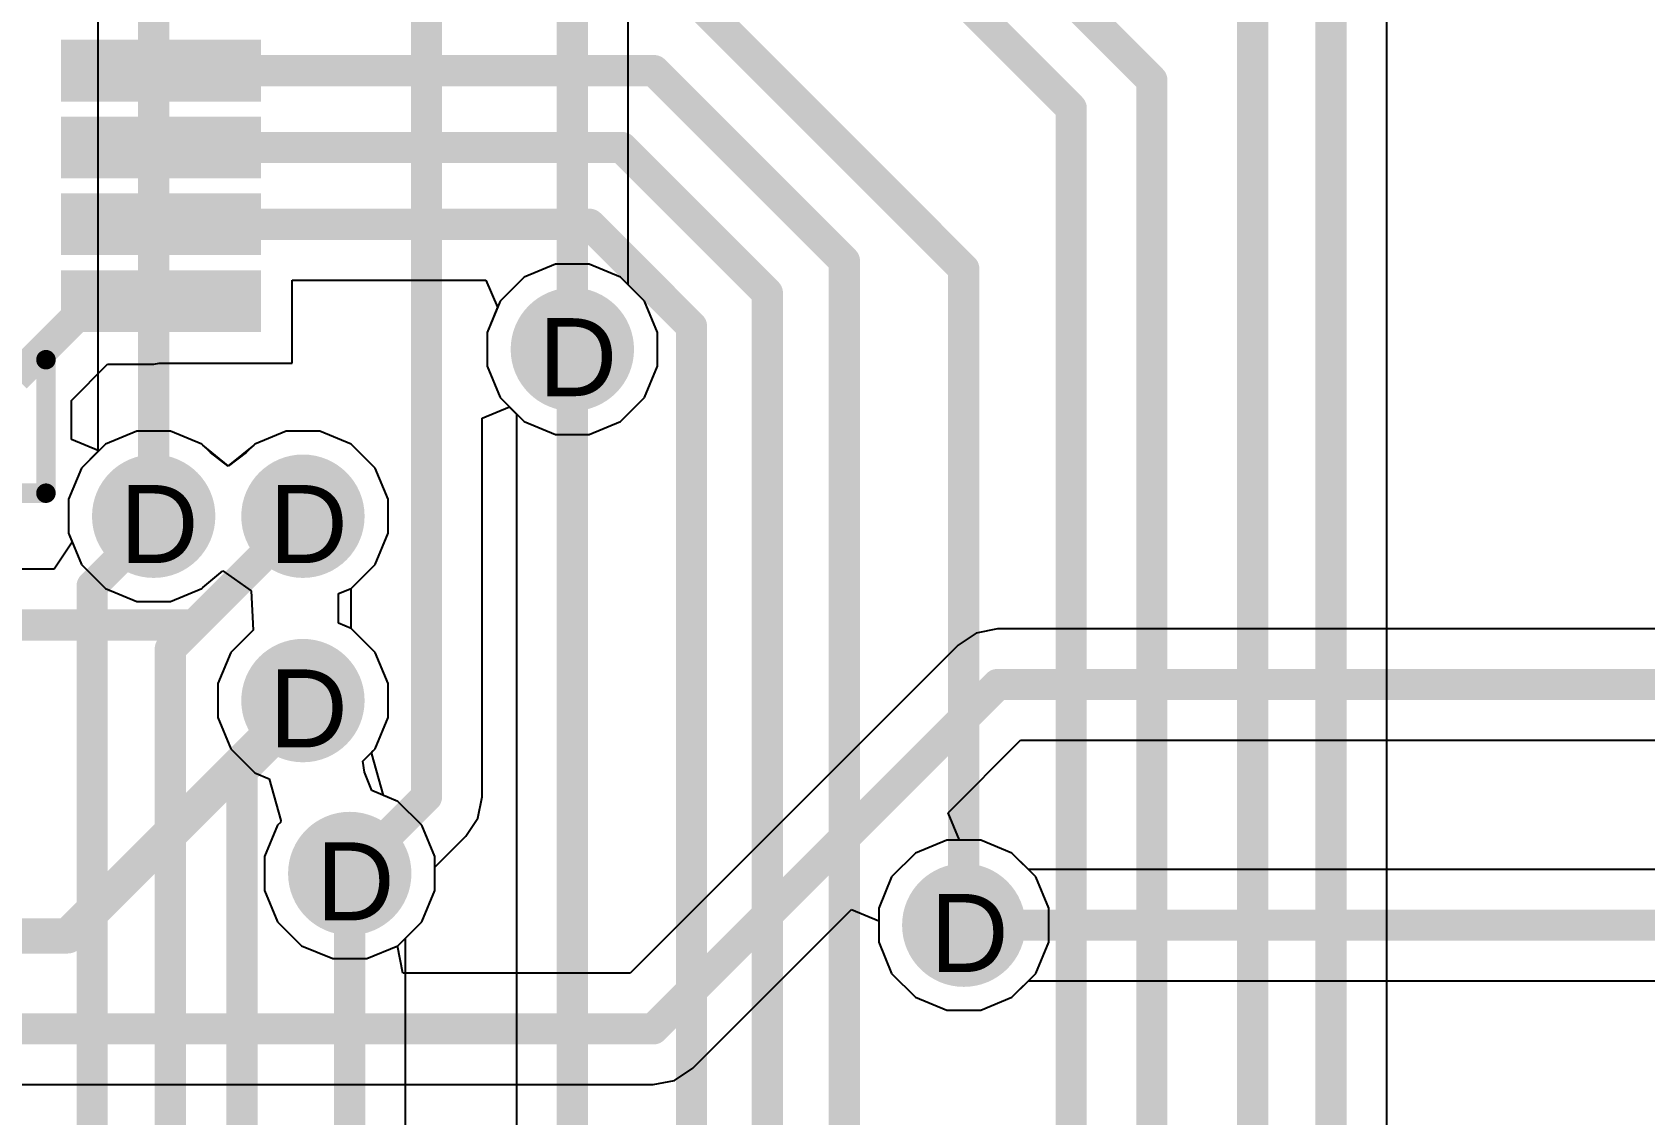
# Model space of a CAD drawing. Header units: inches. Extents: x 0 to 5032, y 0 to 5323.
# Drawn here: x 98.87 to 109.37, y 65.44 to 72.48 of the extents above; entities that cross this region are included whole.
import ezdxf

# ---------------------------------------------------------------- set-up
doc = ezdxf.new("R2010")
doc.units = ezdxf.units.IN
for name, color, linetype in [('Bottom Layer', 5, 'Continuous'), ('Bottom Solder', 6, 'Continuous'), ('Drill Drawing', 1, 'Continuous'), ('Layer 1', 16, 'Continuous'), ('Layer 2', 76, 'Continuous'), ('Top Layer', 1, 'Continuous'), ('Top Overlay', 2, 'Continuous'), ('Top Paste', 8, 'Continuous'), ('Top Solder', 216, 'Continuous'), ('Via Holes', 16, 'Continuous')]:
    doc.layers.add(name, color=color, linetype=linetype)
doc.styles.add('Arial', font='', dxfattribs={"height": 0.2})
doc.styles.get('Arial').set_extended_font_data('Arial')

# ---------------------------------------------------------------- blocks, each defined once
blk = doc.blocks.new('LQFP_64_10_10__358')
at = {"layer": 'Top Layer'}
for points in [[(6.349899669999999, -2.0999323), (6.349899669999999, -2.3999317), (5.149899529999999, -2.3999317), (5.149899529999999, -2.0999323)], [(6.349899669999999, -2.6000583), (6.349899669999999, -2.9000577), (5.149899529999999, -2.9000577), (5.149899529999999, -2.6000583)], [(6.349899669999999, -3.0999303), (6.349899669999999, -3.399929699999999), (5.149899529999999, -3.399929699999999), (5.149899529999999, -3.0999303)], [(6.349899669999999, -3.6000563), (6.349899669999999, -3.9000557), (5.149899529999999, -3.9000557), (5.149899529999999, -3.6000563)]]:
    blk.add_hatch(color=1, dxfattribs=at).paths.add_polyline_path(points)
at = {"layer": 'Top Paste'}
for points in [[(6.349899669999999, -2.0999323), (6.349899669999999, -2.3999317), (5.149899529999999, -2.3999317), (5.149899529999999, -2.0999323)], [(6.349899669999999, -2.6000583), (6.349899669999999, -2.9000577), (5.149899529999999, -2.9000577), (5.149899529999999, -2.6000583)], [(6.349899669999999, -3.0999303), (6.349899669999999, -3.399929699999999), (5.149899529999999, -3.399929699999999), (5.149899529999999, -3.0999303)], [(6.349899669999999, -3.6000563), (6.349899669999999, -3.9000557), (5.149899529999999, -3.9000557), (5.149899529999999, -3.6000563)]]:
    blk.add_hatch(color=8, dxfattribs=at).paths.add_polyline_path(points)
at = {"layer": 'Top Solder'}
for points in [[(6.400699670000001, -2.0491323), (6.400699670000001, -2.4507317), (5.09909953, -2.4507317), (5.09909953, -2.0491323)], [(6.400699670000001, -2.5492583), (6.400699670000001, -2.9508577), (5.09909953, -2.9508577), (5.09909953, -2.5492583)], [(6.400699670000001, -3.0491303), (6.400699670000001, -3.4507297), (5.09909953, -3.4507297), (5.09909953, -3.0491303)], [(6.400699670000001, -3.5492563), (6.400699670000001, -3.9508557), (5.09909953, -3.9508557), (5.09909953, -3.5492563)]]:
    blk.add_hatch(color=216, dxfattribs=at).paths.add_polyline_path(points)
at = {"layer": 'Top Overlay'}
for points in [[(4.999989999999999, -4.999989999999999, 0.127, 0.127, 0), (4.999989999999999, -4.1312084, 0.127, 0.127, 0)], [(4.131183, -4.999989999999999, 0.127, 0.127, 0), (4.999989999999999, -4.999989999999999, 0.127, 0.127, 0)]]:
    blk.add_lwpolyline(points, format="xyseb", dxfattribs=at)
for points in [[(4.96824, -4.1312084, 0.0635, 0.0635, 1), (5.03174, -4.1312084, 0.0635, 0.0635, 1)], [(4.96824, -4.999989999999999, 0.0635, 0.0635, 1), (5.03174, -4.999989999999999, 0.0635, 0.0635, 1)], [(4.96824, -4.999989999999999, 0.0635, 0.0635, 1), (5.03174, -4.999989999999999, 0.0635, 0.0635, 1)]]:
    blk.add_lwpolyline(points, format="xyseb", close=True, dxfattribs=at)

msp = doc.modelspace()

# ---------------------------------------------------------------- hatches: boundary and pattern name
at = {"layer": 'Bottom Layer'}
h = msp.add_hatch(color=5, dxfattribs=at)
edge = h.paths.add_edge_path()
edge.add_arc((102.38895448, 70.4194934), 0.2999994, 0, 360)
h = msp.add_hatch(color=5, dxfattribs=at)
edge = h.paths.add_edge_path()
edge.add_arc((99.66307728, 69.33349607999999), 0.2999994, 0, 360)
h = msp.add_hatch(color=5, dxfattribs=at)
edge = h.paths.add_edge_path()
edge.add_arc((100.6348254, 69.33349607999999), 0.2999994, 0, 360)
h = msp.add_hatch(color=5, dxfattribs=at)
edge = h.paths.add_edge_path()
edge.add_arc((100.6348254, 68.1334934), 0.2999994, 0, 360)
h = msp.add_hatch(color=5, dxfattribs=at)
edge = h.paths.add_edge_path()
edge.add_arc((100.9396254, 67.00802447999999), 0.2999994, 0, 360)
h = msp.add_hatch(color=5, dxfattribs=at)
edge = h.paths.add_edge_path()
edge.add_arc((104.93732632, 66.67180214), 0.2999994, 0, 360)
at = {"layer": 'Bottom Solder'}
h = msp.add_hatch(color=6, dxfattribs=at)
edge = h.paths.add_edge_path()
edge.add_arc((102.38895448, 70.4194934), 0.4015993999999999, 0, 360)
h = msp.add_hatch(color=6, dxfattribs=at)
edge = h.paths.add_edge_path()
edge.add_arc((99.66307728, 69.33349607999999), 0.4015993999999999, 0, 360)
h = msp.add_hatch(color=6, dxfattribs=at)
edge = h.paths.add_edge_path()
edge.add_arc((100.6348254, 69.33349607999999), 0.4015993999999999, 0, 360)
h = msp.add_hatch(color=6, dxfattribs=at)
edge = h.paths.add_edge_path()
edge.add_arc((100.6348254, 68.1334934), 0.4015993999999999, 0, 360)
h = msp.add_hatch(color=6, dxfattribs=at)
edge = h.paths.add_edge_path()
edge.add_arc((100.9396254, 67.00802447999999), 0.4015993999999999, 0, 360)
h = msp.add_hatch(color=6, dxfattribs=at)
edge = h.paths.add_edge_path()
edge.add_arc((104.93732632, 66.67180214), 0.4015993999999999, 0, 360)
at = {"layer": 'Layer 1'}
h = msp.add_hatch(color=16, dxfattribs=at)
edge = h.paths.add_edge_path()
edge.add_arc((102.38895448, 70.4194934), 0.2999994, 0, 360)
h = msp.add_hatch(color=16, dxfattribs=at)
edge = h.paths.add_edge_path()
edge.add_arc((99.66307728, 69.33349607999999), 0.2999994, 0, 360)
h = msp.add_hatch(color=16, dxfattribs=at)
edge = h.paths.add_edge_path()
edge.add_arc((100.6348254, 69.33349607999999), 0.2999994, 0, 360)
h = msp.add_hatch(color=16, dxfattribs=at)
edge = h.paths.add_edge_path()
edge.add_arc((100.6348254, 68.1334934), 0.2999994, 0, 360)
h = msp.add_hatch(color=16, dxfattribs=at)
edge = h.paths.add_edge_path()
edge.add_arc((100.9396254, 67.00802447999999), 0.2999994, 0, 360)
h = msp.add_hatch(color=16, dxfattribs=at)
edge = h.paths.add_edge_path()
edge.add_arc((104.93732632, 66.67180214), 0.2999994, 0, 360)
at = {"layer": 'Layer 2'}
h = msp.add_hatch(color=76, dxfattribs=at)
edge = h.paths.add_edge_path()
edge.add_arc((102.38895448, 70.4194934), 0.2999994, 0, 360)
h = msp.add_hatch(color=76, dxfattribs=at)
edge = h.paths.add_edge_path()
edge.add_arc((99.66307728, 69.33349607999999), 0.2999994, 0, 360)
h = msp.add_hatch(color=76, dxfattribs=at)
edge = h.paths.add_edge_path()
edge.add_arc((100.6348254, 69.33349607999999), 0.2999994, 0, 360)
h = msp.add_hatch(color=76, dxfattribs=at)
edge = h.paths.add_edge_path()
edge.add_arc((100.6348254, 68.1334934), 0.2999994, 0, 360)
h = msp.add_hatch(color=76, dxfattribs=at)
edge = h.paths.add_edge_path()
edge.add_arc((100.9396254, 67.00802447999999), 0.2999994, 0, 360)
h = msp.add_hatch(color=76, dxfattribs=at)
edge = h.paths.add_edge_path()
edge.add_arc((104.93732632, 66.67180214), 0.2999994, 0, 360)
at = {"layer": 'Top Layer'}
h = msp.add_hatch(color=1, dxfattribs=at)
edge = h.paths.add_edge_path()
edge.add_arc((102.38895448, 70.4194934), 0.2999994, 0, 360)
h = msp.add_hatch(color=1, dxfattribs=at)
edge = h.paths.add_edge_path()
edge.add_arc((99.66307728, 69.33349607999999), 0.2999994, 0, 360)
h = msp.add_hatch(color=1, dxfattribs=at)
edge = h.paths.add_edge_path()
edge.add_arc((100.6348254, 69.33349607999999), 0.2999994, 0, 360)
h = msp.add_hatch(color=1, dxfattribs=at)
edge = h.paths.add_edge_path()
edge.add_arc((100.6348254, 68.1334934), 0.2999994, 0, 360)
h = msp.add_hatch(color=1, dxfattribs=at)
edge = h.paths.add_edge_path()
edge.add_arc((100.9396254, 67.00802447999999), 0.2999994, 0, 360)
h = msp.add_hatch(color=1, dxfattribs=at)
edge = h.paths.add_edge_path()
edge.add_arc((104.93732632, 66.67180214), 0.2999994, 0, 360)
at = {"layer": 'Top Solder'}
h = msp.add_hatch(color=216, dxfattribs=at)
edge = h.paths.add_edge_path()
edge.add_arc((102.38895448, 70.4194934), 0.4015993999999999, 0, 360)
h = msp.add_hatch(color=216, dxfattribs=at)
edge = h.paths.add_edge_path()
edge.add_arc((99.66307728, 69.33349607999999), 0.4015993999999999, 0, 360)
h = msp.add_hatch(color=216, dxfattribs=at)
edge = h.paths.add_edge_path()
edge.add_arc((100.6348254, 69.33349607999999), 0.4015993999999999, 0, 360)
h = msp.add_hatch(color=216, dxfattribs=at)
edge = h.paths.add_edge_path()
edge.add_arc((100.6348254, 68.1334934), 0.4015993999999999, 0, 360)
h = msp.add_hatch(color=216, dxfattribs=at)
edge = h.paths.add_edge_path()
edge.add_arc((100.9396254, 67.00802447999999), 0.4015993999999999, 0, 360)
h = msp.add_hatch(color=216, dxfattribs=at)
edge = h.paths.add_edge_path()
edge.add_arc((104.93732632, 66.67180214), 0.4015993999999999, 0, 360)
at = {"layer": 'Via Holes'}
h = msp.add_hatch(color=7, dxfattribs=at)
edge = h.paths.add_edge_path()
edge.add_arc((102.38895448, 70.4194934), 0.1499997, 0, 360)
h = msp.add_hatch(color=7, dxfattribs=at)
edge = h.paths.add_edge_path()
edge.add_arc((99.66307728, 69.33349607999999), 0.1499997, 0, 360)
h = msp.add_hatch(color=7, dxfattribs=at)
edge = h.paths.add_edge_path()
edge.add_arc((100.6348254, 69.33349607999999), 0.1499997, 0, 360)
h = msp.add_hatch(color=7, dxfattribs=at)
edge = h.paths.add_edge_path()
edge.add_arc((100.6348254, 68.1334934), 0.1499997, 0, 360)
h = msp.add_hatch(color=7, dxfattribs=at)
edge = h.paths.add_edge_path()
edge.add_arc((100.9396254, 67.00802447999999), 0.1499997, 0, 360)
h = msp.add_hatch(color=7, dxfattribs=at)
edge = h.paths.add_edge_path()
edge.add_arc((104.93732632, 66.67180214), 0.1499997, 0, 360)

# ---------------------------------------------------------------- linework, layer by layer
at = {"layer": 'Bottom Layer'}
for p, q in [((99.30051006, 77.09868755999999), (99.30051006, 69.75440202)), ((102.7515217, 70.84039934), (102.7515217, 74.3205524)), ((102.85861318, 70.73330786), (102.7515217, 70.84039934)), ((102.94295388, 70.5296913), (102.85861318, 70.73330786)), ((102.94295388, 70.30929549999999), (102.94295388, 70.5296913)), ((102.85861318, 70.10567893999999), (102.94295388, 70.30929549999999)), ((101.80221194, 69.97131293999999), (101.98001194, 70.04496277999999)), ((101.98001194, 70.04496277999999), (102.07514002, 69.9498347)), ((102.70276894, 69.9498347), (102.85861318, 70.10567893999999)), ((101.80221194, 67.5080438), (101.80221194, 69.97131293999999)), ((102.07514002, 69.9498347), (102.27875658, 69.865494)), ((102.49915238, 69.865494), (102.70276894, 69.9498347)), ((102.27875658, 69.865494), (102.49915238, 69.865494)), ((99.30051006, 69.75440202), (99.19341858, 69.64731053999999)), ((99.19341858, 69.64731053999999), (99.10907788, 69.44369398)), ((99.10907788, 69.44369398), (99.10907788, 69.22329818)), ((99.10907788, 69.22329818), (99.13293356, 69.16570368)), ((99.13293356, 69.16570368), (99.01413267999999, 68.98790113999999)), ((99.01413267999999, 68.98790113999999), (98.12294828, 68.98790113999999)), ((105.01854028, 68.57296165999999), (104.90091542, 68.49436898)), ((105.15729032, 68.6005613), (105.01854028, 68.57296165999999)), ((116.37068674, 68.6005613), (105.15729032, 68.6005613)), ((104.90091034, 68.49436135999998), (102.76593874, 66.3593923)), ((104.90091542, 68.49436898), (104.90091034, 68.49436135999998)), ((104.83564758, 67.40360154), (105.30747036, 67.87542685999999)), ((105.30747036, 67.87542685999999), (116.22051686, 67.87542685999999)), ((101.7746123, 67.36929375999999), (101.80221194, 67.5080438)), ((104.90929488, 67.22580153999999), (104.83564758, 67.40360154)), ((101.69601962, 67.2516689), (101.7746123, 67.36929375999999)), ((101.4936248, 67.04927662), (101.696012, 67.25166381999999)), ((101.696012, 67.25166381999999), (101.69601962, 67.2516689)), ((105.04752422, 67.22580153999999), (104.90929488, 67.22580153999999)), ((105.25114078, 67.14146084), (105.04752422, 67.22580153999999)), ((105.35823226, 67.03436935999999), (105.25114078, 67.14146084)), ((101.4936248, 66.89782658), (101.4936248, 67.04927662)), ((113.81044548, 67.03436935999999), (105.35823226, 67.03436935999999)), ((101.4092841, 66.69421002), (101.4936248, 66.89782658)), ((103.17249622, 65.74045018), (104.20552692, 66.77348088)), ((104.20552692, 66.77348088), (104.38332692, 66.69983357999999)), ((101.25343986, 66.53836577999999), (101.4092841, 66.69421002)), ((104.38332692, 66.69983357999999), (104.38332692, 66.56160424)), ((104.38332692, 66.56160424), (104.46766762, 66.35798768)), ((101.25060776, 66.5371923), (101.25343986, 66.53836577999999)), ((101.28597472, 66.3593923), (101.25060776, 66.5371923)), ((102.76593874, 66.3593923), (101.28597472, 66.3593923)), ((104.46766762, 66.35798768), (104.62351186, 66.20214344)), ((105.25114078, 66.20214344), (105.35823226, 66.30923492)), ((105.35823226, 66.30923492), (113.81044548, 66.30923492)), ((104.62351186, 66.20214344), (104.82712842, 66.11780274)), ((105.04752422, 66.11780274), (105.25114078, 66.20214344)), ((104.82712842, 66.11780274), (105.04752422, 66.11780274)), ((103.05486882, 65.6618575), (103.17249622, 65.74045018)), ((94.33631627999999, 65.63425785999999), (102.91610862, 65.63425785999999)), ((102.91610862, 65.63425785999999), (102.91612132, 65.63425532)), ((102.91612132, 65.63425532), (103.05486882, 65.6618575))]:
    msp.add_line(p, q, dxfattribs=at)
for points in [[(101.43964472, 67.5080438, 0.2032, 0.2032, 0), (101.43964472, 77.36539264, 0.2032, 0.2032, 0)], [(99.66307728, 69.33349607999999, 0.2032, 0.2032, 0), (99.66307728, 77.2488676, 0.2032, 0.2032, 0)], [(102.38895448, 70.4194934, 0.2032, 0.2032, 0), (102.38895448, 74.74145834, 0.2032, 0.2032, 0)], [(99.92666324, 68.62533392, 0.2032, 0.2032, 0), (100.6348254, 69.33349607999999, 0.2032, 0.2032, 0)], [(97.97276824, 68.62533392, 0.2032, 0.2032, 0), (99.92666324, 68.62533392, 0.2032, 0.2032, 0)], [(99.10295648, 66.60162448, 0.2286, 0.2286, 0), (100.6348254, 68.1334934, 0.2286, 0.2286, 0)], [(102.91612132, 65.99682508, 0.2032, 0.2032, 0), (105.15729032, 68.23799407999999, 0.2032, 0.2032, 0)], [(105.15729032, 68.23799407999999, 0.2032, 0.2032, 0), (116.37069944, 68.23799407999999, 0.2032, 0.2032, 0)], [(100.9396254, 67.00802447999999, 0.2032, 0.2032, 0), (101.43964472, 67.5080438, 0.2032, 0.2032, 0)], [(104.93732632, 66.67180214, 0.2032, 0.2032, 0), (114.23135142, 66.67180214, 0.2032, 0.2032, 0)], [(95.71163737999998, 66.60162448, 0.2286, 0.2286, 0), (99.10295648, 66.60162448, 0.2286, 0.2286, 0)], [(94.30593787999999, 65.99682508, 0.2032, 0.2032, 0), (102.91612132, 65.99682508, 0.2032, 0.2032, 0)]]:
    msp.add_lwpolyline(points, format="xyseb", dxfattribs=at)
for points in [[(102.33815448, 70.4194934, 0.1016, 0.1016, 1), (102.43975448, 70.4194934, 0.1016, 0.1016, 1)], [(99.61227727999999, 69.33349607999999, 0.1016, 0.1016, 1), (99.71387727999999, 69.33349607999999, 0.1016, 0.1016, 1)], [(100.5840254, 69.33349607999999, 0.1016, 0.1016, 1), (100.6856254, 69.33349607999999, 0.1016, 0.1016, 1)], [(99.87586324, 68.62533392, 0.1016, 0.1016, 1), (99.97746324, 68.62533392, 0.1016, 0.1016, 1)], [(99.87586324, 68.62533392, 0.1016, 0.1016, 1), (99.97746324, 68.62533392, 0.1016, 0.1016, 1)], [(100.5776754, 68.1334934, 0.1143, 0.1143, 1), (100.6919754, 68.1334934, 0.1143, 0.1143, 1)], [(105.10649032, 68.23799407999999, 0.1016, 0.1016, 1), (105.20809032, 68.23799407999999, 0.1016, 0.1016, 1)], [(105.10649032, 68.23799407999999, 0.1016, 0.1016, 1), (105.20809032, 68.23799407999999, 0.1016, 0.1016, 1)], [(101.38884472, 67.5080438, 0.1016, 0.1016, 1), (101.49044472, 67.5080438, 0.1016, 0.1016, 1)], [(101.38884472, 67.5080438, 0.1016, 0.1016, 1), (101.49044472, 67.5080438, 0.1016, 0.1016, 1)], [(100.8888254, 67.00802447999999, 0.1016, 0.1016, 1), (100.9904254, 67.00802447999999, 0.1016, 0.1016, 1)], [(104.88652632, 66.67180214, 0.1016, 0.1016, 1), (104.98812632, 66.67180214, 0.1016, 0.1016, 1)], [(99.04580648, 66.60162448, 0.1143, 0.1143, 1), (99.16010647999998, 66.60162448, 0.1143, 0.1143, 1)], [(99.04580648, 66.60162448, 0.1143, 0.1143, 1), (99.16010647999998, 66.60162448, 0.1143, 0.1143, 1)], [(102.86532132, 65.99682508, 0.1016, 0.1016, 1), (102.96692132, 65.99682508, 0.1016, 0.1016, 1)], [(102.86532132, 65.99682508, 0.1016, 0.1016, 1), (102.96692132, 65.99682508, 0.1016, 0.1016, 1)]]:
    msp.add_lwpolyline(points, format="xyseb", close=True, dxfattribs=at)
at = {"layer": 'Layer 1'}
for p, q in [((102.27875658, 70.9734928), (102.07514002, 70.88915209999999)), ((102.49915238, 70.9734928), (102.27875658, 70.9734928)), ((102.70276894, 70.88915209999999), (102.49915238, 70.9734928)), ((102.07514002, 70.88915209999999), (101.91929578, 70.73330786)), ((102.85861318, 70.73330786), (102.70276894, 70.88915209999999)), ((101.91929578, 70.73330786), (101.83495508, 70.5296913)), ((102.94295388, 70.5296913), (102.85861318, 70.73330786)), ((101.83495508, 70.5296913), (101.83495508, 70.30929549999999)), ((102.94295388, 70.30929549999999), (102.94295388, 70.5296913)), ((101.83495508, 70.30929549999999), (101.91929578, 70.10567893999999)), ((102.85861318, 70.10567893999999), (102.94295388, 70.30929549999999)), ((101.91929578, 70.10567893999999), (102.07514002, 69.9498347)), ((102.70276894, 69.9498347), (102.85861318, 70.10567893999999)), ((102.07514002, 69.9498347), (102.27875658, 69.865494)), ((102.49915238, 69.865494), (102.70276894, 69.9498347)), ((99.55287938, 69.88749548), (99.34926281999999, 69.80315478)), ((99.77327518, 69.88749548), (99.55287938, 69.88749548)), ((99.97689174, 69.80315478), (99.77327518, 69.88749548)), ((100.5246275, 69.88749548), (100.32101094, 69.80315478)), ((100.7450233, 69.88749548), (100.5246275, 69.88749548)), ((100.94863986, 69.80315478), (100.7450233, 69.88749548)), ((102.27875658, 69.865494), (102.49915238, 69.865494)), ((99.34926281999999, 69.80315478), (99.19341858, 69.64731053999999)), ((99.98301568, 69.79703084), (99.97689174, 69.80315478)), ((100.14895134, 69.66064046), (99.98301568, 69.79703084)), ((100.314887, 69.79703084), (100.14895134, 69.66064046)), ((100.32101094, 69.80315478), (100.314887, 69.79703084)), ((101.1044841, 69.64731053999999), (100.94863986, 69.80315478)), ((99.19341858, 69.64731053999999), (99.10907788, 69.44369398)), ((101.1888248, 69.44369398), (101.1044841, 69.64731053999999)), ((99.10907788, 69.44369398), (99.10907788, 69.22329818)), ((101.1888248, 69.22329818), (101.1888248, 69.44369398)), ((99.10907788, 69.22329818), (99.19341858, 69.01968161999999)), ((101.1044841, 69.01968161999999), (101.1888248, 69.22329818)), ((99.19341858, 69.01968161999999), (99.34926281999999, 68.86383737999999)), ((99.98301568, 68.86996132), (100.11421176, 68.97779702)), ((100.11421176, 68.97779702), (100.2972086, 68.84729435999999)), ((100.9486424, 68.86383992), (101.1044841, 69.01968161999999)), ((99.34926281999999, 68.86383737999999), (99.55287938, 68.77949668)), ((99.55287938, 68.77949668), (99.77327518, 68.77949668)), ((99.77327518, 68.77949668), (99.97689174, 68.86383737999999)), ((99.97689174, 68.86383737999999), (99.98301568, 68.86996132)), ((100.2972086, 68.84729435999999), (100.30990606, 68.59204722)), ((100.9486424, 68.60314955999999), (100.9486424, 68.86383992)), ((100.30990606, 68.59204722), (100.1651667, 68.44730786)), ((101.1044841, 68.44730786), (100.9486424, 68.60314955999999)), ((100.1651667, 68.44730786), (100.080826, 68.2436913)), ((101.1888248, 68.2436913), (101.1044841, 68.44730786)), ((100.080826, 68.2436913), (100.080826, 68.02329549999999)), ((101.1888248, 68.02329549999999), (101.1888248, 68.2436913)), ((100.080826, 68.02329549999999), (100.1651667, 67.81967894)), ((101.1044841, 67.81967894), (101.1888248, 68.02329549999999)), ((100.1651667, 67.81967894), (100.32101094, 67.6638347)), ((101.0839228, 67.78804832), (101.0858913, 67.80108614)), ((101.16028536, 67.51626832), (101.0839228, 67.78804832)), ((101.0858913, 67.80108614), (101.1044841, 67.81967894)), ((100.32101094, 67.6638347), (100.41416544, 67.62524955999999)), ((100.41416544, 67.62524955999999), (100.490528, 67.35346956)), ((101.25343986, 67.47768318), (101.16028536, 67.51626832)), ((101.4092841, 67.32183893999999), (101.25343986, 67.47768318)), ((100.4699667, 67.32183893999999), (100.385626, 67.11822237999999)), ((100.4885595, 67.34043173999999), (100.4699667, 67.32183893999999)), ((100.490528, 67.35346956), (100.4885595, 67.34043173999999)), ((101.4936248, 67.11822237999999), (101.4092841, 67.32183893999999)), ((104.82712842, 67.22580153999999), (104.62351186, 67.14146084)), ((105.04752422, 67.22580153999999), (104.82712842, 67.22580153999999)), ((105.25114078, 67.14146084), (105.04752422, 67.22580153999999)), ((100.385626, 67.11822237999999), (100.385626, 66.89782658)), ((101.4936248, 66.89782658), (101.4936248, 67.11822237999999)), ((104.62351186, 67.14146084), (104.46766762, 66.9856166)), ((105.40698502, 66.9856166), (105.25114078, 67.14146084)), ((104.46766762, 66.9856166), (104.38332692, 66.78200003999999)), ((105.49132572, 66.78200003999999), (105.40698502, 66.9856166)), ((100.385626, 66.89782658), (100.4699667, 66.69421002)), ((101.4092841, 66.69421002), (101.4936248, 66.89782658)), ((104.38332692, 66.78200003999999), (104.38332692, 66.56160424)), ((105.49132572, 66.56160424), (105.49132572, 66.78200003999999)), ((100.4699667, 66.69421002), (100.62581094, 66.53836577999999)), ((101.25343986, 66.53836577999999), (101.4092841, 66.69421002)), ((104.38332692, 66.56160424), (104.46766762, 66.35798768)), ((105.40698502, 66.35798768), (105.49132572, 66.56160424)), ((100.62581094, 66.53836577999999), (100.8294275, 66.45402508)), ((101.0498233, 66.45402508), (101.25343986, 66.53836577999999)), ((100.8294275, 66.45402508), (101.0498233, 66.45402508)), ((104.46766762, 66.35798768), (104.62351186, 66.20214344)), ((105.25114078, 66.20214344), (105.40698502, 66.35798768)), ((104.62351186, 66.20214344), (104.82712842, 66.11780274)), ((105.04752422, 66.11780274), (105.25114078, 66.20214344)), ((104.82712842, 66.11780274), (105.04752422, 66.11780274))]:
    msp.add_line(p, q, dxfattribs=at)
at = {"layer": 'Layer 2'}
for p, q in [((102.27875658, 70.9734928), (102.07514002, 70.88915209999999)), ((102.49915238, 70.9734928), (102.27875658, 70.9734928)), ((102.70276894, 70.88915209999999), (102.49915238, 70.9734928)), ((102.07514002, 70.88915209999999), (101.91929578, 70.73330786)), ((102.85861318, 70.73330786), (102.70276894, 70.88915209999999)), ((101.91929578, 70.73330786), (101.83495508, 70.5296913)), ((102.94295388, 70.5296913), (102.85861318, 70.73330786)), ((101.83495508, 70.5296913), (101.83495508, 70.30929549999999)), ((102.94295388, 70.30929549999999), (102.94295388, 70.5296913)), ((101.83495508, 70.30929549999999), (101.91929578, 70.10567893999999)), ((102.85861318, 70.10567893999999), (102.94295388, 70.30929549999999)), ((101.91929578, 70.10567893999999), (102.07514002, 69.9498347)), ((102.70276894, 69.9498347), (102.85861318, 70.10567893999999)), ((102.07514002, 69.9498347), (102.27875658, 69.865494)), ((102.49915238, 69.865494), (102.70276894, 69.9498347)), ((99.55287938, 69.88749548), (99.34926281999999, 69.80315478)), ((99.77327518, 69.88749548), (99.55287938, 69.88749548)), ((99.97689174, 69.80315478), (99.77327518, 69.88749548)), ((100.5246275, 69.88749548), (100.32101094, 69.80315478)), ((100.7450233, 69.88749548), (100.5246275, 69.88749548)), ((100.94863986, 69.80315478), (100.7450233, 69.88749548)), ((102.27875658, 69.865494), (102.49915238, 69.865494)), ((99.34926281999999, 69.80315478), (99.19341858, 69.64731053999999)), ((99.98301568, 69.79703084), (99.97689174, 69.80315478)), ((100.14895134, 69.66064046), (99.98301568, 69.79703084)), ((100.314887, 69.79703084), (100.14895134, 69.66064046)), ((100.32101094, 69.80315478), (100.314887, 69.79703084)), ((101.1044841, 69.64731053999999), (100.94863986, 69.80315478)), ((99.19341858, 69.64731053999999), (99.10907788, 69.44369398)), ((101.1888248, 69.44369398), (101.1044841, 69.64731053999999)), ((99.10907788, 69.44369398), (99.10907788, 69.22329818)), ((101.1888248, 69.22329818), (101.1888248, 69.44369398)), ((99.10907788, 69.22329818), (99.19341858, 69.01968161999999)), ((101.1044841, 69.01968161999999), (101.1888248, 69.22329818)), ((99.19341858, 69.01968161999999), (99.34926281999999, 68.86383737999999)), ((99.98301568, 68.86996132), (100.11421176, 68.97779702)), ((100.11421176, 68.97779702), (100.2972086, 68.84729435999999)), ((100.9486424, 68.86383992), (101.1044841, 69.01968161999999)), ((99.34926281999999, 68.86383737999999), (99.55287938, 68.77949668)), ((99.55287938, 68.77949668), (99.77327518, 68.77949668)), ((99.77327518, 68.77949668), (99.97689174, 68.86383737999999)), ((99.97689174, 68.86383737999999), (99.98301568, 68.86996132)), ((100.2972086, 68.84729435999999), (100.30990606, 68.59204722)), ((100.9486424, 68.60314955999999), (100.9486424, 68.86383992)), ((100.30990606, 68.59204722), (100.1651667, 68.44730786)), ((101.1044841, 68.44730786), (100.9486424, 68.60314955999999)), ((100.1651667, 68.44730786), (100.080826, 68.2436913)), ((101.1888248, 68.2436913), (101.1044841, 68.44730786)), ((100.080826, 68.2436913), (100.080826, 68.02329549999999)), ((101.1888248, 68.02329549999999), (101.1888248, 68.2436913)), ((100.080826, 68.02329549999999), (100.1651667, 67.81967894)), ((101.1044841, 67.81967894), (101.1888248, 68.02329549999999)), ((100.1651667, 67.81967894), (100.32101094, 67.6638347)), ((101.0839228, 67.78804832), (101.0858913, 67.80108614)), ((101.16028536, 67.51626832), (101.0839228, 67.78804832)), ((101.0858913, 67.80108614), (101.1044841, 67.81967894)), ((100.32101094, 67.6638347), (100.41416544, 67.62524955999999)), ((100.41416544, 67.62524955999999), (100.490528, 67.35346956)), ((101.25343986, 67.47768318), (101.16028536, 67.51626832)), ((101.4092841, 67.32183893999999), (101.25343986, 67.47768318)), ((100.4699667, 67.32183893999999), (100.385626, 67.11822237999999)), ((100.4885595, 67.34043173999999), (100.4699667, 67.32183893999999)), ((100.490528, 67.35346956), (100.4885595, 67.34043173999999)), ((101.4936248, 67.11822237999999), (101.4092841, 67.32183893999999)), ((104.82712842, 67.22580153999999), (104.62351186, 67.14146084)), ((105.04752422, 67.22580153999999), (104.82712842, 67.22580153999999)), ((105.25114078, 67.14146084), (105.04752422, 67.22580153999999)), ((100.385626, 67.11822237999999), (100.385626, 66.89782658)), ((101.4936248, 66.89782658), (101.4936248, 67.11822237999999)), ((104.62351186, 67.14146084), (104.46766762, 66.9856166)), ((105.40698502, 66.9856166), (105.25114078, 67.14146084)), ((104.46766762, 66.9856166), (104.38332692, 66.78200003999999)), ((105.49132572, 66.78200003999999), (105.40698502, 66.9856166)), ((100.385626, 66.89782658), (100.4699667, 66.69421002)), ((101.4092841, 66.69421002), (101.4936248, 66.89782658)), ((104.38332692, 66.78200003999999), (104.38332692, 66.56160424)), ((105.49132572, 66.56160424), (105.49132572, 66.78200003999999)), ((100.4699667, 66.69421002), (100.62581094, 66.53836577999999)), ((101.25343986, 66.53836577999999), (101.4092841, 66.69421002)), ((104.38332692, 66.56160424), (104.46766762, 66.35798768)), ((105.40698502, 66.35798768), (105.49132572, 66.56160424)), ((100.62581094, 66.53836577999999), (100.8294275, 66.45402508)), ((101.0498233, 66.45402508), (101.25343986, 66.53836577999999)), ((100.8294275, 66.45402508), (101.0498233, 66.45402508)), ((104.46766762, 66.35798768), (104.62351186, 66.20214344)), ((105.25114078, 66.20214344), (105.40698502, 66.35798768)), ((104.62351186, 66.20214344), (104.82712842, 66.11780274)), ((105.04752422, 66.11780274), (105.25114078, 66.20214344)), ((104.82712842, 66.11780274), (105.04752422, 66.11780274))]:
    msp.add_line(p, q, dxfattribs=at)
at = {"layer": 'Top Layer'}
for p, q in [((107.69086666, 61.80132165999999), (107.69086666, 73.06647566)), ((100.56547578, 70.32933864), (100.56547578, 70.87089712)), ((100.56547578, 70.87089712), (101.82457664, 70.87089712)), ((101.82457664, 70.87089712), (101.90263846, 70.69309458)), ((101.90263846, 70.69309458), (101.83495508, 70.5296913)), ((101.83495508, 70.5296913), (101.83495508, 70.30929549999999)), ((99.12712457999999, 70.08623777999999), (99.36325568, 70.32237142)), ((99.36325568, 70.32237142), (99.66306458, 70.32237142)), ((99.66306458, 70.32237142), (99.66307728, 70.32236888)), ((99.66307728, 70.32236888), (99.6981115, 70.32933864)), ((99.6981115, 70.32933864), (100.56547578, 70.32933864)), ((101.83495508, 70.30929549999999), (101.91929578, 70.10567893999999)), ((99.12712457999999, 69.83246638), (99.12712457999999, 70.08623777999999)), ((101.91929578, 70.10567893999999), (102.02638726, 69.99858746)), ((102.02638726, 69.99858746), (102.02638726, 59.99903926)), ((99.30492457999999, 69.75881654), (99.12712457999999, 69.83246638)), ((99.55287938, 69.88749548), (99.34926281999999, 69.80315478)), ((99.77327518, 69.88749548), (99.55287938, 69.88749548)), ((99.97689174, 69.80315478), (99.77327518, 69.88749548)), ((100.5246275, 69.88749548), (100.32101094, 69.80315478)), ((100.7450233, 69.88749548), (100.5246275, 69.88749548)), ((100.94863986, 69.80315478), (100.7450233, 69.88749548)), ((99.34926281999999, 69.80315478), (99.30492457999999, 69.75881654)), ((100.03279714, 69.74724938), (99.97689174, 69.80315478)), ((100.14895134, 69.65955588), (100.03279714, 69.74724938)), ((100.26510554, 69.74724938), (100.14895134, 69.65955588)), ((100.32101094, 69.80315478), (100.26510554, 69.74724938)), ((101.1044841, 69.64731053999999), (100.94863986, 69.80315478)), ((101.1888248, 69.44369398), (101.1044841, 69.64731053999999)), ((101.1888248, 69.22329818), (101.1888248, 69.44369398)), ((101.1044841, 69.01968161999999), (101.1888248, 69.22329818)), ((100.94863986, 68.86383737999999), (101.1044841, 69.01968161999999)), ((100.86627274, 68.82972009999999), (100.94863986, 68.86383737999999)), ((100.86627274, 68.63726937999999), (100.86627274, 68.82972009999999)), ((100.94863986, 68.6031521), (100.86627274, 68.63726937999999)), ((101.1044841, 68.44730786), (100.94863986, 68.6031521)), ((101.1888248, 68.2436913), (101.1044841, 68.44730786)), ((101.1888248, 68.02329549999999), (101.1888248, 68.2436913)), ((101.1044841, 67.81967894), (101.1888248, 68.02329549999999)), ((101.02462904, 67.73982388), (101.1044841, 67.81967894)), ((101.03473824, 67.6684829), (101.02462904, 67.73982388)), ((101.08408536, 67.5478329), (101.03473824, 67.6684829)), ((101.25343986, 67.47768318), (101.08408536, 67.5478329)), ((101.4092841, 67.32183893999999), (101.25343986, 67.47768318)), ((101.4936248, 67.11822237999999), (101.4092841, 67.32183893999999)), ((101.4936248, 66.89782658), (101.4936248, 67.11822237999999)), ((101.4092841, 66.69421002), (101.4936248, 66.89782658)), ((101.30219262, 66.58711853999999), (101.4092841, 66.69421002)), ((101.30219262, 55.92518152), (101.30219262, 66.58711853999999))]:
    msp.add_line(p, q, dxfattribs=at)
for points in [[(104.59965364, 73.73333234, 0.2032, 0.2032, 0), (106.16201272, 72.17097326, 0.2032, 0.2032, 0)], [(107.32829944, 61.65113908, 0.2032, 0.2032, 0), (107.32829944, 73.48738159999999, 0.2032, 0.2032, 0)], [(104.3920442, 73.23346034, 0.2032, 0.2032, 0), (105.63698456, 71.98851998, 0.2032, 0.2032, 0)], [(106.8178204, 61.29951163999999, 0.2032, 0.2032, 0), (106.8178204, 72.9685866, 0.2032, 0.2032, 0)], [(103.14755596, 72.73333434, 0.2032, 0.2032, 0), (104.93732632, 70.94356398000001, 0.2032, 0.2032, 0)], [(99.71147698, 72.23346234, 0.2032, 0.2032, 0), (102.92078476, 72.23346234, 0.2032, 0.2032, 0)], [(102.92078476, 72.23346234, 0.2032, 0.2032, 0), (104.16033016, 70.99391693999999, 0.2032, 0.2032, 0)], [(106.16201272, 61.13378171999999, 0.2032, 0.2032, 0), (106.16201272, 72.17097326, 0.2032, 0.2032, 0)], [(105.63698456, 60.850272, 0.2032, 0.2032, 0), (105.63698456, 71.98851998, 0.2032, 0.2032, 0)], [(99.71147698, 71.73333634, 0.2032, 0.2032, 0), (102.711377, 71.73333634, 0.2032, 0.2032, 0)], [(102.711377, 71.73333634, 0.2032, 0.2032, 0), (103.65858872, 70.78612462, 0.2032, 0.2032, 0)], [(99.71147698, 71.23346434, 0.2032, 0.2032, 0), (102.50118184, 71.23346434, 0.2032, 0.2032, 0)], [(102.50118184, 71.23346434, 0.2032, 0.2032, 0), (103.16440632, 70.57023986, 0.2032, 0.2032, 0)], [(104.16033016, 60.7542346, 0.2032, 0.2032, 0), (104.16033016, 70.99391693999999, 0.2032, 0.2032, 0)], [(104.93732632, 66.67180214, 0.2032, 0.2032, 0), (104.93732632, 70.94356398000001, 0.2032, 0.2032, 0)], [(103.65858872, 60.42979024, 0.2032, 0.2032, 0), (103.65858872, 70.78612462, 0.2032, 0.2032, 0)], [(98.76455736, 70.23642036, 0.2032, 0.2032, 0), (99.21307564, 70.68493864, 0.2032, 0.2032, 0)], [(99.21307564, 70.68493864, 0.2032, 0.2032, 0), (99.66307728, 70.68493864, 0.2032, 0.2032, 0)], [(99.66307728, 70.68493864, 0.2032, 0.2032, 0), (99.71147698, 70.73333833999999, 0.2032, 0.2032, 0)], [(103.16440632, 60.09535352, 0.2032, 0.2032, 0), (103.16440632, 70.57023986, 0.2032, 0.2032, 0)], [(102.38895448, 59.99902656, 0.2032, 0.2032, 0), (102.38895448, 70.4194934, 0.2032, 0.2032, 0)], [(99.66307728, 69.2795414, 0.2032, 0.2032, 0), (99.66307728, 69.33349607999999, 0.2032, 0.2032, 0)], [(99.77153528, 68.47020596, 0.2032, 0.2032, 0), (100.6348254, 69.33349607999999, 0.2032, 0.2032, 0)], [(99.26239736, 68.87886148, 0.2032, 0.2032, 0), (99.66307728, 69.2795414, 0.2032, 0.2032, 0)], [(99.26239736, 56.86850196, 0.2032, 0.2032, 0), (99.26239736, 68.87886148, 0.2032, 0.2032, 0)], [(99.77153528, 56.47376564, 0.2032, 0.2032, 0), (99.77153528, 68.47020596, 0.2032, 0.2032, 0)], [(100.23796056, 67.67504372, 0.2032, 0.2032, 0), (100.6348254, 68.07190856, 0.2032, 0.2032, 0)], [(100.6348254, 68.07190856, 0.2032, 0.2032, 0), (100.6348254, 68.1334934, 0.2032, 0.2032, 0)], [(100.23796056, 56.07344132, 0.2032, 0.2032, 0), (100.23796056, 67.67504372, 0.2032, 0.2032, 0)], [(100.9396254, 55.92518152, 0.2032, 0.2032, 0), (100.9396254, 67.00802447999999, 0.2032, 0.2032, 0)]]:
    msp.add_lwpolyline(points, format="xyseb", dxfattribs=at)
for points in [[(99.66067698, 72.23346234, 0.1016, 0.1016, 1), (99.76227698, 72.23346234, 0.1016, 0.1016, 1)], [(102.86998476, 72.23346234, 0.1016, 0.1016, 1), (102.97158476, 72.23346234, 0.1016, 0.1016, 1)], [(102.86998476, 72.23346234, 0.1016, 0.1016, 1), (102.97158476, 72.23346234, 0.1016, 0.1016, 1)], [(106.11121272, 72.17097326, 0.1016, 0.1016, 1), (106.21281272, 72.17097326, 0.1016, 0.1016, 1)], [(106.11121272, 72.17097326, 0.1016, 0.1016, 1), (106.21281272, 72.17097326, 0.1016, 0.1016, 1)], [(105.58618456, 71.98851998, 0.1016, 0.1016, 1), (105.68778456, 71.98851998, 0.1016, 0.1016, 1)], [(105.58618456, 71.98851998, 0.1016, 0.1016, 1), (105.68778456, 71.98851998, 0.1016, 0.1016, 1)], [(99.66067698, 71.73333634, 0.1016, 0.1016, 1), (99.76227698, 71.73333634, 0.1016, 0.1016, 1)], [(102.660577, 71.73333634, 0.1016, 0.1016, 1), (102.762177, 71.73333634, 0.1016, 0.1016, 1)], [(102.660577, 71.73333634, 0.1016, 0.1016, 1), (102.762177, 71.73333634, 0.1016, 0.1016, 1)], [(99.66067698, 71.23346434, 0.1016, 0.1016, 1), (99.76227698, 71.23346434, 0.1016, 0.1016, 1)], [(102.45038184, 71.23346434, 0.1016, 0.1016, 1), (102.55198184, 71.23346434, 0.1016, 0.1016, 1)], [(102.45038184, 71.23346434, 0.1016, 0.1016, 1), (102.55198184, 71.23346434, 0.1016, 0.1016, 1)], [(104.10953016, 70.99391693999999, 0.1016, 0.1016, 1), (104.21113016, 70.99391693999999, 0.1016, 0.1016, 1)], [(104.10953016, 70.99391693999999, 0.1016, 0.1016, 1), (104.21113016, 70.99391693999999, 0.1016, 0.1016, 1)], [(104.88652632, 70.94356398000001, 0.1016, 0.1016, 1), (104.98812632, 70.94356398000001, 0.1016, 0.1016, 1)], [(104.88652632, 70.94356398000001, 0.1016, 0.1016, 1), (104.98812632, 70.94356398000001, 0.1016, 0.1016, 1)], [(103.60778872, 70.78612462, 0.1016, 0.1016, 1), (103.70938872, 70.78612462, 0.1016, 0.1016, 1)], [(103.60778872, 70.78612462, 0.1016, 0.1016, 1), (103.70938872, 70.78612462, 0.1016, 0.1016, 1)], [(99.16227563999999, 70.68493864, 0.1016, 0.1016, 1), (99.26387564, 70.68493864, 0.1016, 0.1016, 1)], [(99.16227563999999, 70.68493864, 0.1016, 0.1016, 1), (99.26387564, 70.68493864, 0.1016, 0.1016, 1)], [(99.61227727999999, 70.68493864, 0.1016, 0.1016, 1), (99.71387727999999, 70.68493864, 0.1016, 0.1016, 1)], [(99.61227727999999, 70.68493864, 0.1016, 0.1016, 1), (99.71387727999999, 70.68493864, 0.1016, 0.1016, 1)], [(99.66067698, 70.73333833999999, 0.1016, 0.1016, 1), (99.76227698, 70.73333833999999, 0.1016, 0.1016, 1)], [(103.11360632, 70.57023986, 0.1016, 0.1016, 1), (103.21520632, 70.57023986, 0.1016, 0.1016, 1)], [(103.11360632, 70.57023986, 0.1016, 0.1016, 1), (103.21520632, 70.57023986, 0.1016, 0.1016, 1)], [(102.33815448, 70.4194934, 0.1016, 0.1016, 1), (102.43975448, 70.4194934, 0.1016, 0.1016, 1)], [(99.61227727999999, 69.33349607999999, 0.1016, 0.1016, 1), (99.71387727999999, 69.33349607999999, 0.1016, 0.1016, 1)], [(100.5840254, 69.33349607999999, 0.1016, 0.1016, 1), (100.6856254, 69.33349607999999, 0.1016, 0.1016, 1)], [(99.61227727999999, 69.2795414, 0.1016, 0.1016, 1), (99.71387727999999, 69.2795414, 0.1016, 0.1016, 1)], [(99.61227727999999, 69.2795414, 0.1016, 0.1016, 1), (99.71387727999999, 69.2795414, 0.1016, 0.1016, 1)], [(99.21159735999998, 68.87886148, 0.1016, 0.1016, 1), (99.31319735999999, 68.87886148, 0.1016, 0.1016, 1)], [(99.21159735999998, 68.87886148, 0.1016, 0.1016, 1), (99.31319735999999, 68.87886148, 0.1016, 0.1016, 1)], [(99.72073527999999, 68.47020596, 0.1016, 0.1016, 1), (99.82233527999999, 68.47020596, 0.1016, 0.1016, 1)], [(99.72073527999999, 68.47020596, 0.1016, 0.1016, 1), (99.82233527999999, 68.47020596, 0.1016, 0.1016, 1)], [(100.5840254, 68.1334934, 0.1016, 0.1016, 1), (100.6856254, 68.1334934, 0.1016, 0.1016, 1)], [(100.5840254, 68.07190856, 0.1016, 0.1016, 1), (100.6856254, 68.07190856, 0.1016, 0.1016, 1)], [(100.5840254, 68.07190856, 0.1016, 0.1016, 1), (100.6856254, 68.07190856, 0.1016, 0.1016, 1)], [(100.18716056, 67.67504372, 0.1016, 0.1016, 1), (100.28876056, 67.67504372, 0.1016, 0.1016, 1)], [(100.18716056, 67.67504372, 0.1016, 0.1016, 1), (100.28876056, 67.67504372, 0.1016, 0.1016, 1)], [(100.8888254, 67.00802447999999, 0.1016, 0.1016, 1), (100.9904254, 67.00802447999999, 0.1016, 0.1016, 1)], [(104.88652632, 66.67180214, 0.1016, 0.1016, 1), (104.98812632, 66.67180214, 0.1016, 0.1016, 1)]]:
    msp.add_lwpolyline(points, format="xyseb", close=True, dxfattribs=at)

# ---------------------------------------------------------------- block references
msp.add_blockref('LQFP_64_10_10__358', (93.96157738, 74.48339433999999))

# ---------------------------------------------------------------- texts
at = {"layer": 'Drill Drawing', "style": 'Arial'}
for p in [(102.16887618, 70.11477722), (99.44299898, 69.02877989999999), (100.4147471, 69.02877989999999), (100.4147471, 67.82877721999999), (100.7195471, 66.70330829999999), (104.71724802, 66.36708596)]:
    msp.add_text('D', height=0.508, dxfattribs=at).set_placement(p)

doc.saveas('drawing.dxf')
